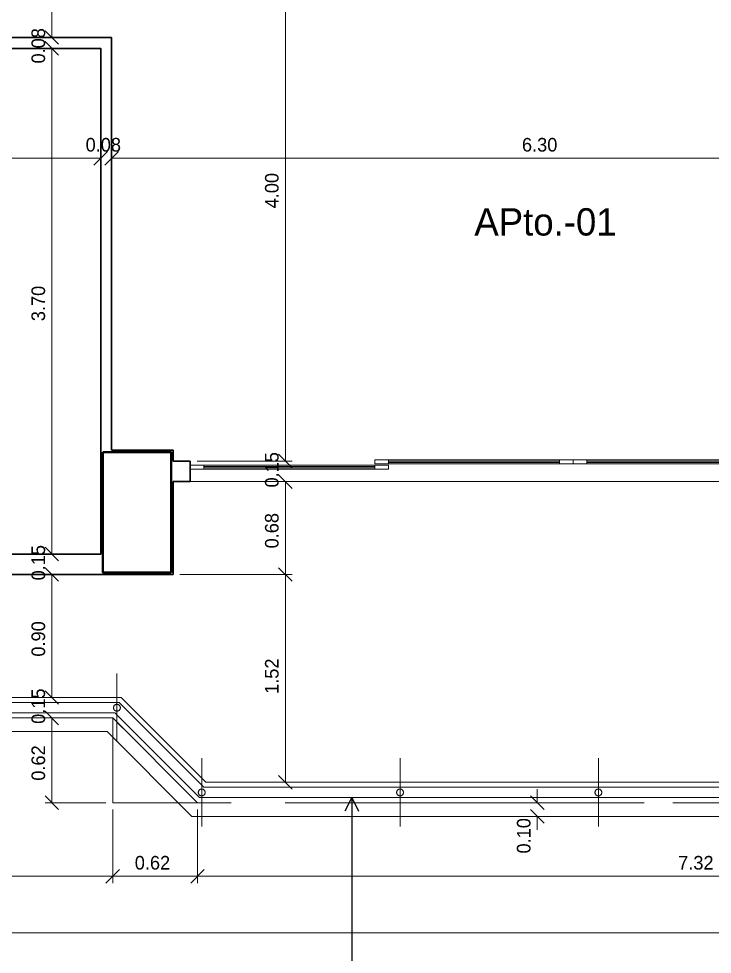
# Model space of a CAD drawing. Header units: metres. Extents: x 2.9 to 62.3, y 8 to 50.1.
# Drawn here: x 20.46 to 25.54, y 11.8 to 18.65 of the extents above; entities that cross this region are included whole.
import ezdxf
from ezdxf.enums import TextEntityAlignment as Align

# ---------------------------------------------------------------- set-up
doc = ezdxf.new("R2010")
doc.units = ezdxf.units.M
doc.header["$MEASUREMENT"] = 0
for name, pattern in [('DGN Style 2', [1.009767, 0.60586, -0.403907]), ('DGN Style 3', [1.413674, 1.009767, -0.403907]), ('DGN Style 4', [1.616637, 0.807814, -0.403907, 0.00101, -0.403907])]:
    doc.linetypes.add(name, pattern=pattern)
doc.layers.get('Defpoints').update_dxf_attribs({"lineweight": 0})
for name, color, linetype, lineweight in [('CORNIJAS_VAR NA PLANTA PTIPO 1', 7, 'Continuous', 0), ('Cotas', 13, 'Continuous', 0), ('Level 1', 7, 'Continuous', 0), ('Level 12', 7, 'Continuous', 0), ('Level 14', 7, 'Continuous', 0), ('Level 24-1', 7, 'Continuous', 0), ('Level 45', 7, 'Continuous', 0), ('Level 50', 7, 'Continuous', 0), ('Level 62-1', 7, 'Continuous', 0), ('Level 7', 7, 'Continuous', 0)]:
    doc.layers.add(name, color=color, linetype=linetype, lineweight=lineweight)
doc.styles.add('Style-INTL_ENGINEERING', font='INTL_ENGINEERING.shx')
doc.dimstyles.get("Standard").update_dxf_attribs({"dimtxt": 0.18, "dimasz": 0.18, "dimexe": 0.18, "dimexo": 0.0625, "dimgap": 0.09, "dimtad": 0, "dimtih": 1, "dimtoh": 1, "dimdec": 4, "dimzin": 1, "dimdsep": 46, "dimtxsty": 'Standard', "dimcen": 0, "dimadec": 0, "dimazin": 0, "dimtfac": 1, "dimtdec": 4, "dimtofl": 0, "dimtmove": 0, "dimatfit": 3, "dimfxl": 0, "dimtolj": 1, "dimtzin": 1, "dimarcsym": 0})

# ---------------------------------------------------------------- blocks, each defined once
blk = doc.blocks.new('PM320')
at = {"layer": 'Level 14', "color": 7, "linetype": 'Continuous', "lineweight": 13, "flags": 128}
for points in [[(1.35, 0.01), (1.45, 0.01), (1.45, -0.0201), (1.35, -0.02)], [(1.45, 0.01), (2.7, 0.01), (2.7, 0), (1.45, -0.0001)], [(2.7, 0.01), (2.8, 0.01), (2.8, -0.02), (2.7, -0.02)], [(2.9, 0.0099), (2.8, 0.01), (2.8, -0.02), (2.9, -0.0201)], [(4.15, 0.01), (2.9, 0.01), (2.9, -0.0001), (4.15, -0.0001)], [(4.25, 0.01), (4.15, 0.01), (4.15, -0.02), (4.25, -0.02)], [(0.0999, -0.06), (0, -0.06), (-0.0001, -0.03), (0.1, -0.03)], [(0.1, -0.03), (1.35, -0.03), (1.35, -0.04), (0.0999, -0.04)], [(1.35, -0.05), (0.0999, -0.05), (0.0999, -0.06), (1.35, -0.06)], [(1.35, -0.06), (1.45, -0.06), (1.45, -0.03), (1.35, -0.03)], [(1.4505, -0.01), (2.7, -0.01), (2.7, -0.02), (1.4506, -0.02)], [(4.1495, -0.01), (2.9, -0.01), (2.9, -0.0201), (4.1495, -0.02)], [(4.25, -0.06), (4.15, -0.06), (4.15, -0.03), (4.25, -0.03)], [(5.5, -0.0301), (4.25, -0.0301), (4.25, -0.04), (5.5, -0.0401)], [(4.25, -0.05), (5.5, -0.0501), (5.5, -0.0601), (4.25, -0.06)], [(5.5, -0.0601), (5.6, -0.0601), (5.6, -0.0301), (5.5, -0.0301)]]:
    blk.add_lwpolyline(points, close=True, dxfattribs=at)
at = {"layer": 'Level 7', "color": 7, "linetype": 'Continuous', "lineweight": 30}
for p, q in [((0, 0), (0, -0.15)), ((5.6, 0.0001), (5.6, -0.1499))]:
    blk.add_line(p, q, dxfattribs=at)
blk = doc.blocks.new('*U108')
at = {"layer": 'Level 1', "color": 3, "linetype": 'DGN Style 4', "lineweight": 0}
blk.add_line((0, 0.25), (0, -0.25), dxfattribs=at)
at = {"layer": 'Level 50', "color": 190, "linetype": 'DGN Style 2', "lineweight": 0}
blk.add_circle((0, 0), 0.025, dxfattribs=at)
blk = doc.blocks.new('*U109')
at = {"layer": 'Level 1', "color": 3, "linetype": 'DGN Style 4', "lineweight": 0}
blk.add_line((0, 0.25), (0, -0.25), dxfattribs=at)
at = {"layer": 'Level 50', "color": 190, "linetype": 'DGN Style 2', "lineweight": 0}
blk.add_circle((0, 0), 0.025, dxfattribs=at)
blk = doc.blocks.new('*U117')
at = {"layer": 'Level 1', "color": 3, "linetype": 'DGN Style 4', "lineweight": 0}
blk.add_line((0, 0.25), (0, -0.25), dxfattribs=at)
at = {"layer": 'Level 50', "color": 190, "linetype": 'DGN Style 2', "lineweight": 0}
blk.add_circle((0, 0), 0.025, dxfattribs=at)
blk = doc.blocks.new('*U118')
at = {"layer": 'Level 1', "color": 3, "linetype": 'DGN Style 4', "lineweight": 0}
blk.add_line((0, 0.25), (0, -0.25), dxfattribs=at)
at = {"layer": 'Level 50', "color": 190, "linetype": 'DGN Style 2', "lineweight": 0}
blk.add_circle((0, 0), 0.025, dxfattribs=at)
blk = doc.blocks.new('*U78')
at = {"layer": 'CORNIJAS_VAR NA PLANTA PTIPO 1', "color": 7, "linetype": 'Continuous', "lineweight": 13}
for p, q in [((-9.2853, -4.12), (-12.3653, -4.12)), ((-8.6653, -4.74), (-9.2853, -4.12)), ((-1.4743, -4.74), (-8.6653, -4.74))]:
    blk.add_line(p, q, dxfattribs=at)
at = {"layer": 'CORNIJAS_VAR NA PLANTA PTIPO 1', "color": 7, "linetype": 'DGN Style 3', "lineweight": 13}
for p, q in [((-9.3474, -4.27), (-12.3653, -4.27)), ((-8.7274, -4.89), (-9.3474, -4.27)), ((-1.4122, -4.89), (-8.7274, -4.89))]:
    blk.add_line(p, q, dxfattribs=at)
at = {"layer": 'Level 50', "color": 190, "linetype": 'Continuous', "lineweight": 13}
for p, q in [((-9.3008, -4.1575), (-12.3653, -4.1575)), ((-8.6808, -4.7775), (-9.3008, -4.1575)), ((-9.3319, -4.2325), (-12.3653, -4.2325)), ((-8.7119, -4.8525), (-9.3319, -4.2325)), ((-1.4588, -4.7775), (-8.6808, -4.7775)), ((-1.4277, -4.8525), (-8.7119, -4.8525))]:
    blk.add_line(p, q, dxfattribs=at)
at = {"layer": 'Level 62-1', "color": 7, "linetype": 'Continuous', "lineweight": 13}
for p, q in [((-9.3889, -4.37), (-12.3653, -4.37)), ((-8.7689, -4.99), (-9.3889, -4.37)), ((-1.3708, -4.99), (-8.7689, -4.99))]:
    blk.add_line(p, q, dxfattribs=at)
at = {"layer": 'Level 50', "color": 190, "linetype": 'DGN Style 2', "lineweight": 0}
for name, p in [('*U108', (-9.3164, -4.195)), ('*U109', (-8.6964, -4.815)), ('*U117', (-7.2458, -4.815)), ('*U118', (-5.7951, -4.815))]:
    blk.add_blockref(name, p, dxfattribs=at)
blk = doc.blocks.new('_Oblique')
at = {"color": 0, "linetype": 'ByBlock', "lineweight": -2}
blk.add_line((0.5, 0.5), (-0.5, -0.5), dxfattribs=at)
blk = doc.blocks.new('*D391')
at = {"layer": 'Cotas', "color": 2, "linetype": 'Continuous', "lineweight": 0}
for p, q in [((21.0646, 18.3795), (21.0646, 17.5752)), ((18.0646, 17.6795), (18.0646, 17.5752)), ((18.0646, 17.6247), (21.0646, 17.6247))]:
    blk.add_line(p, q, dxfattribs=at)
at = {"layer": 'Defpoints'}
for p in [(21.0646, 18.429), (18.0646, 17.729), (19.5646, 17.6247), (21.0646, 17.6247)]:
    blk.add_point(p, dxfattribs=at)
at = {"layer": 'Cotas', "color": 2, "linetype": 'Continuous', "lineweight": 0, "xscale": 0.0995, "yscale": 0.0995, "zscale": 0.0995, "rotation": 180}
blk.add_blockref('_Oblique', (18.0646, 17.6247), dxfattribs=at)
at = {"layer": 'Cotas', "color": 2, "linetype": 'Continuous', "lineweight": 0, "xscale": 0.0995, "yscale": 0.0995, "zscale": 0.0995}
blk.add_blockref('_Oblique', (21.0646, 17.6247), dxfattribs=at)
at = {"layer": 'Cotas', "color": 2, "linetype": 'Continuous', "lineweight": 0, "style": 'Style-INTL_ENGINEERING'}
blk.add_text('3.00', height=0.0995, dxfattribs=at).set_placement((19.4141, 17.724), align=Align.MIDDLE_LEFT)
blk = doc.blocks.new('*D392')
at = {"layer": 'Cotas', "color": 2, "linetype": 'Continuous', "lineweight": 0}
for p, q in [((21.1446, 18.4595), (21.1446, 17.5752)), ((21.0646, 18.3795), (21.0646, 17.5752)), ((20.9651, 17.6247), (21.0646, 17.6247)), ((21.2441, 17.6247), (21.1446, 17.6247))]:
    blk.add_line(p, q, dxfattribs=at)
at = {"layer": 'Defpoints'}
for p in [(21.1446, 18.509), (21.0646, 18.429), (21.1046, 17.6247), (21.1446, 17.6247)]:
    blk.add_point(p, dxfattribs=at)
at = {"layer": 'Cotas', "color": 2, "linetype": 'Continuous', "lineweight": 0, "xscale": 0.0995, "yscale": 0.0995, "zscale": 0.0995}
blk.add_blockref('_Oblique', (21.0646, 17.6247), dxfattribs=at)
at = {"layer": 'Cotas', "color": 2, "linetype": 'Continuous', "lineweight": 0, "xscale": 0.0995, "yscale": 0.0995, "zscale": 0.0995, "rotation": 180}
blk.add_blockref('_Oblique', (21.1446, 17.6247), dxfattribs=at)
at = {"layer": 'Cotas', "color": 2, "linetype": 'Continuous', "lineweight": 0, "style": 'Style-INTL_ENGINEERING'}
blk.add_text('0.08', height=0.0995, dxfattribs=at).set_placement((20.9541, 17.724), align=Align.MIDDLE_LEFT)
blk = doc.blocks.new('*D393')
at = {"layer": 'Cotas', "color": 2, "linetype": 'Continuous', "lineweight": 0}
for p, q in [((27.4446, 18.5095), (27.4446, 17.5752)), ((21.1446, 18.4595), (21.1446, 17.5752)), ((21.1446, 17.6247), (27.4446, 17.6247))]:
    blk.add_line(p, q, dxfattribs=at)
at = {"layer": 'Defpoints'}
for p in [(27.4446, 18.559), (21.1446, 18.509), (24.2946, 17.6247), (27.4446, 17.6247)]:
    blk.add_point(p, dxfattribs=at)
at = {"layer": 'Cotas', "color": 2, "linetype": 'Continuous', "lineweight": 0, "xscale": 0.0995, "yscale": 0.0995, "zscale": 0.0995, "rotation": 180}
blk.add_blockref('_Oblique', (21.1446, 17.6247), dxfattribs=at)
at = {"layer": 'Cotas', "color": 2, "linetype": 'Continuous', "lineweight": 0, "xscale": 0.0995, "yscale": 0.0995, "zscale": 0.0995}
blk.add_blockref('_Oblique', (27.4446, 17.6247), dxfattribs=at)
at = {"layer": 'Cotas', "color": 2, "linetype": 'Continuous', "lineweight": 0, "style": 'Style-INTL_ENGINEERING'}
blk.add_text('6.30', height=0.0995, dxfattribs=at).set_placement((24.1457, 17.724), align=Align.MIDDLE_LEFT)
blk = doc.blocks.new('*D436')
at = {"layer": 'Cotas', "color": 2, "linetype": 'Continuous', "lineweight": 0}
for p, q in [((21.7724, 12.8595), (21.7724, 12.3211)), ((29.0877, 12.8595), (29.0877, 12.3211)), ((29.0877, 12.3706), (21.7724, 12.3706))]:
    blk.add_line(p, q, dxfattribs=at)
at = {"layer": 'Defpoints'}
for p in [(21.7724, 12.909), (29.0877, 12.909), (21.7724, 12.3706), (25.43, 12.3706)]:
    blk.add_point(p, dxfattribs=at)
at = {"layer": 'Cotas', "color": 2, "linetype": 'Continuous', "lineweight": 0, "xscale": 0.0995, "yscale": 0.0995, "zscale": 0.0995, "rotation": 180}
blk.add_blockref('_Oblique', (21.7724, 12.3706), dxfattribs=at)
at = {"layer": 'Cotas', "color": 2, "linetype": 'Continuous', "lineweight": 0, "xscale": 0.0995, "yscale": 0.0995, "zscale": 0.0995}
blk.add_blockref('_Oblique', (29.0877, 12.3706), dxfattribs=at)
at = {"layer": 'Cotas', "color": 2, "linetype": 'Continuous', "lineweight": 0, "style": 'Style-INTL_ENGINEERING'}
blk.add_text('7.32', height=0.0995, dxfattribs=at).set_placement((25.2883, 12.4698), align=Align.MIDDLE_LEFT)
blk = doc.blocks.new('*D437')
at = {"layer": 'Cotas', "color": 2, "linetype": 'Continuous', "lineweight": 0}
for p, q in [((21.1524, 12.8595), (21.1524, 12.3211)), ((21.7724, 12.8595), (21.7724, 12.3211)), ((21.7724, 12.3706), (21.1524, 12.3706))]:
    blk.add_line(p, q, dxfattribs=at)
at = {"layer": 'Defpoints'}
for p in [(21.1524, 12.909), (21.7724, 12.909), (21.1524, 12.3706), (21.4624, 12.3706)]:
    blk.add_point(p, dxfattribs=at)
at = {"layer": 'Cotas', "color": 2, "linetype": 'Continuous', "lineweight": 0, "xscale": 0.0995, "yscale": 0.0995, "zscale": 0.0995, "rotation": 180}
blk.add_blockref('_Oblique', (21.1524, 12.3706), dxfattribs=at)
at = {"layer": 'Cotas', "color": 2, "linetype": 'Continuous', "lineweight": 0, "xscale": 0.0995, "yscale": 0.0995, "zscale": 0.0995}
blk.add_blockref('_Oblique', (21.7724, 12.3706), dxfattribs=at)
at = {"layer": 'Cotas', "color": 2, "linetype": 'Continuous', "lineweight": 0, "style": 'Style-INTL_ENGINEERING'}
blk.add_text('0.62', height=0.0995, dxfattribs=at).set_placement((21.3136, 12.4698), align=Align.MIDDLE_LEFT)
blk = doc.blocks.new('*D438')
at = {"layer": 'Cotas', "color": 2, "linetype": 'Continuous', "lineweight": 0}
for p, q in [((18.1346, 12.8595), (18.1346, 12.3211)), ((21.1524, 12.8595), (21.1524, 12.3211)), ((21.1524, 12.3706), (18.1346, 12.3706))]:
    blk.add_line(p, q, dxfattribs=at)
at = {"layer": 'Defpoints'}
for p in [(18.1346, 12.909), (21.1524, 12.909), (18.1346, 12.3706), (19.6435, 12.3706)]:
    blk.add_point(p, dxfattribs=at)
at = {"layer": 'Cotas', "color": 2, "linetype": 'Continuous', "lineweight": 0, "xscale": 0.0995, "yscale": 0.0995, "zscale": 0.0995, "rotation": 180}
blk.add_blockref('_Oblique', (18.1346, 12.3706), dxfattribs=at)
at = {"layer": 'Cotas', "color": 2, "linetype": 'Continuous', "lineweight": 0, "xscale": 0.0995, "yscale": 0.0995, "zscale": 0.0995}
blk.add_blockref('_Oblique', (21.1524, 12.3706), dxfattribs=at)
at = {"layer": 'Cotas', "color": 2, "linetype": 'Continuous', "lineweight": 0, "style": 'Style-INTL_ENGINEERING'}
blk.add_text('3.02', height=0.0995, dxfattribs=at).set_placement((19.4974, 12.4698), align=Align.MIDDLE_LEFT)
blk = doc.blocks.new('*D247')
at = {"layer": 'Cotas', "color": 2, "linetype": 'Continuous', "lineweight": 0}
for p, q in [((10.3745, 12.8595), (10.3745, 11.9063)), ((50.6246, 12.8595), (50.6246, 11.9063)), ((50.6246, 11.9558), (10.3745, 11.9558))]:
    blk.add_line(p, q, dxfattribs=at)
at = {"layer": 'Defpoints'}
for p in [(10.3745, 12.909), (50.6246, 12.909), (10.3745, 11.9558), (30.4996, 11.9558)]:
    blk.add_point(p, dxfattribs=at)
at = {"layer": 'Cotas', "color": 2, "linetype": 'Continuous', "lineweight": 0, "xscale": 0.0995, "yscale": 0.0995, "zscale": 0.0995, "rotation": 180}
blk.add_blockref('_Oblique', (10.3745, 11.9558), dxfattribs=at)
at = {"layer": 'Cotas', "color": 2, "linetype": 'Continuous', "lineweight": 0, "xscale": 0.0995, "yscale": 0.0995, "zscale": 0.0995}
blk.add_blockref('_Oblique', (50.6246, 11.9558), dxfattribs=at)
at = {"layer": 'Cotas', "color": 2, "linetype": 'Continuous', "lineweight": 0, "style": 'Style-INTL_ENGINEERING'}
blk.add_text('40.25', height=0.0995, dxfattribs=at).set_placement((30.3088, 12.0551), align=Align.MIDDLE_LEFT)
blk = doc.blocks.new('*D450')
at = {"layer": 'Cotas', "color": 2, "linetype": 'Continuous', "lineweight": 0}
for p, q in [((21.1151, 19.409), (20.6576, 19.409)), ((20.7071, 19.409), (20.7071, 18.509)), ((21.0951, 18.509), (20.6576, 18.509))]:
    blk.add_line(p, q, dxfattribs=at)
at = {"layer": 'Defpoints'}
for p in [(21.1645, 19.409), (20.7071, 18.959), (20.7071, 18.509), (21.1446, 18.509)]:
    blk.add_point(p, dxfattribs=at)
at = {"layer": 'Cotas', "color": 2, "linetype": 'Continuous', "lineweight": 0, "xscale": 0.0995, "yscale": 0.0995, "zscale": 0.0995}
for p, rotation in [((20.7071, 19.409), 90), ((20.7071, 18.509), 270)]:
    blk.add_blockref('_Oblique', p, dxfattribs=dict(at, rotation=rotation))
at = {"layer": 'Cotas', "color": 2, "linetype": 'Continuous', "lineweight": 0, "style": 'Style-INTL_ENGINEERING'}
blk.add_text('0.90', height=0.0995, rotation=90, dxfattribs=at).set_placement((20.6079, 18.8082), align=Align.MIDDLE_LEFT)
blk = doc.blocks.new('*D451')
at = {"layer": 'Cotas', "color": 2, "linetype": 'Continuous', "lineweight": 0}
for p, q in [((20.7071, 18.6085), (20.7071, 18.509)), ((21.0951, 18.509), (20.6576, 18.509)), ((21.015, 18.429), (20.6576, 18.429)), ((20.7071, 18.3295), (20.7071, 18.429))]:
    blk.add_line(p, q, dxfattribs=at)
at = {"layer": 'Defpoints'}
for p in [(21.1446, 18.509), (20.7071, 18.469), (20.7071, 18.429), (21.0646, 18.429)]:
    blk.add_point(p, dxfattribs=at)
at = {"layer": 'Cotas', "color": 2, "linetype": 'Continuous', "lineweight": 0, "xscale": 0.0995, "yscale": 0.0995, "zscale": 0.0995}
for p, rotation in [((20.7071, 18.509), 270), ((20.7071, 18.429), 90)]:
    blk.add_blockref('_Oblique', p, dxfattribs=dict(at, rotation=rotation))
at = {"layer": 'Cotas', "color": 2, "linetype": 'Continuous', "lineweight": 0, "style": 'Style-INTL_ENGINEERING'}
blk.add_text('0.08', height=0.0995, rotation=90, dxfattribs=at).set_placement((20.6079, 18.3186), align=Align.MIDDLE_LEFT)
blk = doc.blocks.new('*D452')
at = {"layer": 'Cotas', "color": 2, "linetype": 'Continuous', "lineweight": 0}
for p, q in [((21.015, 18.429), (20.6576, 18.429)), ((20.7071, 18.429), (20.7071, 14.7288)), ((21.015, 14.7288), (20.6576, 14.7288))]:
    blk.add_line(p, q, dxfattribs=at)
at = {"layer": 'Defpoints'}
for p in [(21.0646, 18.429), (20.7071, 16.5789), (20.7071, 14.7288), (21.0646, 14.7288)]:
    blk.add_point(p, dxfattribs=at)
at = {"layer": 'Cotas', "color": 2, "linetype": 'Continuous', "lineweight": 0, "xscale": 0.0995, "yscale": 0.0995, "zscale": 0.0995}
for p, rotation in [((20.7071, 18.429), 90), ((20.7071, 14.7288), 270)]:
    blk.add_blockref('_Oblique', p, dxfattribs=dict(at, rotation=rotation))
at = {"layer": 'Cotas', "color": 2, "linetype": 'Continuous', "lineweight": 0, "style": 'Style-INTL_ENGINEERING'}
blk.add_text('3.70', height=0.0995, rotation=90, dxfattribs=at).set_placement((20.6079, 16.4328), align=Align.MIDDLE_LEFT)
blk = doc.blocks.new('*D453')
at = {"layer": 'Cotas', "color": 2, "linetype": 'Continuous', "lineweight": 0}
for p, q in [((20.7071, 14.8283), (20.7071, 14.7288)), ((21.015, 14.7288), (20.6576, 14.7288)), ((20.93, 14.579), (20.6576, 14.579)), ((20.7071, 14.4795), (20.7071, 14.579))]:
    blk.add_line(p, q, dxfattribs=at)
at = {"layer": 'Defpoints'}
for p in [(21.0646, 14.7288), (20.7071, 14.6539), (20.7071, 14.579), (20.9795, 14.579)]:
    blk.add_point(p, dxfattribs=at)
at = {"layer": 'Cotas', "color": 2, "linetype": 'Continuous', "lineweight": 0, "xscale": 0.0995, "yscale": 0.0995, "zscale": 0.0995}
for p, rotation in [((20.7071, 14.7288), 270), ((20.7071, 14.579), 90)]:
    blk.add_blockref('_Oblique', p, dxfattribs=dict(at, rotation=rotation))
at = {"layer": 'Cotas', "color": 2, "linetype": 'Continuous', "lineweight": 0, "style": 'Style-INTL_ENGINEERING'}
blk.add_text('0.15', height=0.0995, rotation=90, dxfattribs=at).set_placement((20.6079, 14.5359), align=Align.MIDDLE_LEFT)
blk = doc.blocks.new('*D454')
at = {"layer": 'Cotas', "color": 2, "linetype": 'Continuous', "lineweight": 0}
for p, q in [((20.93, 14.579), (20.6576, 14.579)), ((20.7071, 14.579), (20.7071, 13.679)), ((21.165, 13.679), (20.6576, 13.679))]:
    blk.add_line(p, q, dxfattribs=at)
at = {"layer": 'Defpoints'}
for p in [(20.9795, 14.579), (20.7071, 14.129), (20.7071, 13.679), (21.2145, 13.679)]:
    blk.add_point(p, dxfattribs=at)
at = {"layer": 'Cotas', "color": 2, "linetype": 'Continuous', "lineweight": 0, "xscale": 0.0995, "yscale": 0.0995, "zscale": 0.0995}
for p, rotation in [((20.7071, 14.579), 90), ((20.7071, 13.679), 270)]:
    blk.add_blockref('_Oblique', p, dxfattribs=dict(at, rotation=rotation))
at = {"layer": 'Cotas', "color": 2, "linetype": 'Continuous', "lineweight": 0, "style": 'Style-INTL_ENGINEERING'}
blk.add_text('0.90', height=0.0995, rotation=90, dxfattribs=at).set_placement((20.6079, 13.9782), align=Align.MIDDLE_LEFT)
blk = doc.blocks.new('*D455')
at = {"layer": 'Cotas', "color": 2, "linetype": 'Continuous', "lineweight": 0}
for p, q in [((20.7071, 13.7785), (20.7071, 13.679)), ((21.165, 13.679), (20.6576, 13.679)), ((21.1029, 13.529), (20.6576, 13.529)), ((20.7071, 13.4295), (20.7071, 13.529))]:
    blk.add_line(p, q, dxfattribs=at)
at = {"layer": 'Defpoints'}
for p in [(21.2145, 13.679), (20.7071, 13.604), (20.7071, 13.529), (21.1524, 13.529)]:
    blk.add_point(p, dxfattribs=at)
at = {"layer": 'Cotas', "color": 2, "linetype": 'Continuous', "lineweight": 0, "xscale": 0.0995, "yscale": 0.0995, "zscale": 0.0995}
for p, rotation in [((20.7071, 13.679), 270), ((20.7071, 13.529), 90)]:
    blk.add_blockref('_Oblique', p, dxfattribs=dict(at, rotation=rotation))
at = {"layer": 'Cotas', "color": 2, "linetype": 'Continuous', "lineweight": 0, "style": 'Style-INTL_ENGINEERING'}
blk.add_text('0.15', height=0.0995, rotation=90, dxfattribs=at).set_placement((20.6079, 13.486), align=Align.MIDDLE_LEFT)
blk = doc.blocks.new('*D456')
at = {"layer": 'Cotas', "color": 2, "linetype": 'Continuous', "lineweight": 0}
for p, q in [((21.1029, 13.529), (20.6576, 13.529)), ((20.7071, 13.529), (20.7071, 12.909)), ((21.1029, 12.909), (20.6576, 12.909))]:
    blk.add_line(p, q, dxfattribs=at)
at = {"layer": 'Defpoints'}
for p in [(21.1524, 13.529), (20.7071, 13.219), (20.7071, 12.909), (21.1524, 12.909)]:
    blk.add_point(p, dxfattribs=at)
at = {"layer": 'Cotas', "color": 2, "linetype": 'Continuous', "lineweight": 0, "xscale": 0.0995, "yscale": 0.0995, "zscale": 0.0995}
for p, rotation in [((20.7071, 13.529), 90), ((20.7071, 12.909), 270)]:
    blk.add_blockref('_Oblique', p, dxfattribs=dict(at, rotation=rotation))
at = {"layer": 'Cotas', "color": 2, "linetype": 'Continuous', "lineweight": 0, "style": 'Style-INTL_ENGINEERING'}
blk.add_text('0.62', height=0.0995, rotation=90, dxfattribs=at).set_placement((20.6079, 13.0702), align=Align.MIDDLE_LEFT)
blk = doc.blocks.new('*D496')
at = {"layer": 'Cotas', "color": 2, "linetype": 'Continuous', "lineweight": 0}
for p, q in [((21.7691, 15.259), (22.4646, 15.259)), ((22.4151, 14.579), (22.4151, 15.259)), ((21.644, 14.579), (22.4646, 14.579))]:
    blk.add_line(p, q, dxfattribs=at)
at = {"layer": 'Defpoints'}
for p in [(21.7196, 15.259), (22.4151, 15.259), (22.4151, 14.919), (21.5945, 14.579)]:
    blk.add_point(p, dxfattribs=at)
at = {"layer": 'Cotas', "color": 2, "linetype": 'Continuous', "lineweight": 0, "xscale": 0.0995, "yscale": 0.0995, "zscale": 0.0995}
for p, rotation in [((22.4151, 15.259), 90), ((22.4151, 14.579), 270)]:
    blk.add_blockref('_Oblique', p, dxfattribs=dict(at, rotation=rotation))
at = {"layer": 'Cotas', "color": 2, "linetype": 'Continuous', "lineweight": 0, "style": 'Style-INTL_ENGINEERING'}
blk.add_text('0.68', height=0.0995, rotation=90, dxfattribs=at).set_placement((22.3159, 14.7702), align=Align.MIDDLE_LEFT)
blk = doc.blocks.new('*D497')
at = {"layer": 'Cotas', "color": 2, "linetype": 'Continuous', "lineweight": 0}
for p, q in [((22.4151, 15.5083), (22.4151, 15.4088)), ((21.7691, 15.4088), (22.4646, 15.4088)), ((21.7691, 15.259), (22.4646, 15.259)), ((22.4151, 15.1595), (22.4151, 15.259))]:
    blk.add_line(p, q, dxfattribs=at)
at = {"layer": 'Defpoints'}
for p in [(21.7196, 15.4088), (22.4151, 15.4088), (22.4151, 15.3339), (21.7196, 15.259)]:
    blk.add_point(p, dxfattribs=at)
at = {"layer": 'Cotas', "color": 2, "linetype": 'Continuous', "lineweight": 0, "xscale": 0.0995, "yscale": 0.0995, "zscale": 0.0995}
for p, rotation in [((22.4151, 15.4088), 270), ((22.4151, 15.259), 90)]:
    blk.add_blockref('_Oblique', p, dxfattribs=dict(at, rotation=rotation))
at = {"layer": 'Cotas', "color": 2, "linetype": 'Continuous', "lineweight": 0, "style": 'Style-INTL_ENGINEERING'}
blk.add_text('0.15', height=0.0995, rotation=90, dxfattribs=at).set_placement((22.3159, 15.2159), align=Align.MIDDLE_LEFT)
blk = doc.blocks.new('*D498')
at = {"layer": 'Cotas', "color": 2, "linetype": 'Continuous', "lineweight": 0}
for p, q in [((22.54, 19.409), (22.3656, 19.409)), ((22.4151, 15.4088), (22.4151, 19.409)), ((21.7691, 15.4088), (22.4646, 15.4088))]:
    blk.add_line(p, q, dxfattribs=at)
at = {"layer": 'Defpoints'}
for p in [(22.4151, 19.409), (22.5895, 19.409), (22.4151, 17.4089), (21.7196, 15.4088)]:
    blk.add_point(p, dxfattribs=at)
at = {"layer": 'Cotas', "color": 2, "linetype": 'Continuous', "lineweight": 0, "xscale": 0.0995, "yscale": 0.0995, "zscale": 0.0995}
for p, rotation in [((22.4151, 19.409), 90), ((22.4151, 15.4088), 270)]:
    blk.add_blockref('_Oblique', p, dxfattribs=dict(at, rotation=rotation))
at = {"layer": 'Cotas', "color": 2, "linetype": 'Continuous', "lineweight": 0, "style": 'Style-INTL_ENGINEERING'}
blk.add_text('4.00', height=0.0995, rotation=90, dxfattribs=at).set_placement((22.3159, 17.2585), align=Align.MIDDLE_LEFT)
blk = doc.blocks.new('*D260')
at = {"layer": 'Cotas', "color": 2, "linetype": 'Continuous', "lineweight": 0}
for p, q in [((21.644, 14.579), (22.4646, 14.579)), ((22.4151, 13.059), (22.4151, 14.579)), ((21.884, 13.059), (22.4646, 13.059))]:
    blk.add_line(p, q, dxfattribs=at)
at = {"layer": 'Defpoints'}
for p in [(21.5945, 14.579), (22.4151, 14.579), (22.4151, 13.819), (21.8345, 13.059)]:
    blk.add_point(p, dxfattribs=at)
at = {"layer": 'Cotas', "color": 2, "linetype": 'Continuous', "lineweight": 0, "xscale": 0.0995, "yscale": 0.0995, "zscale": 0.0995}
for p, rotation in [((22.4151, 14.579), 90), ((22.4151, 13.059), 270)]:
    blk.add_blockref('_Oblique', p, dxfattribs=dict(at, rotation=rotation))
at = {"layer": 'Cotas', "color": 2, "linetype": 'Continuous', "lineweight": 0, "style": 'Style-INTL_ENGINEERING'}
blk.add_text('1.52', height=0.0995, rotation=90, dxfattribs=at).set_placement((22.3159, 13.7053), align=Align.MIDDLE_LEFT)
blk = doc.blocks.new('TerminatorOpen')
at = {"color": 0, "linetype": 'ByBlock', "lineweight": -2}
for q in [(-1, 0.5), (-1, 0), (-1, -0.5)]:
    blk.add_line((0, 0), q, dxfattribs=at)
blk = doc.blocks.new('*D293')
at = {"layer": 'Cotas', "color": 2, "linetype": 'Continuous', "lineweight": 0}
for p, q in [((24.2577, 13.0085), (24.2577, 12.909)), ((24.1447, 12.909), (24.3072, 12.909)), ((24.2363, 12.809), (24.3072, 12.809)), ((24.2577, 12.7095), (24.2577, 12.809))]:
    blk.add_line(p, q, dxfattribs=at)
at = {"layer": 'Defpoints'}
for p in [(24.0952, 12.909), (24.1868, 12.809), (24.2577, 12.809), (24.2577, 12.6597)]:
    blk.add_point(p, dxfattribs=at)
at = {"layer": 'Cotas', "color": 2, "linetype": 'Continuous', "lineweight": 0, "xscale": 0.0995, "yscale": 0.0995, "zscale": 0.0995}
for p, rotation in [((24.2577, 12.909), 270), ((24.2577, 12.809), 90)]:
    blk.add_blockref('_Oblique', p, dxfattribs=dict(at, rotation=rotation))
at = {"layer": 'Cotas', "color": 2, "linetype": 'Continuous', "lineweight": 0, "style": 'Style-INTL_ENGINEERING'}
blk.add_text('0.10', height=0.0995, rotation=90, dxfattribs=at).set_placement((24.1585, 12.5373), align=Align.MIDDLE_LEFT)

msp = doc.modelspace()

# ---------------------------------------------------------------- linework, layer by layer
at = {"layer": 'CORNIJAS_VAR NA PLANTA PTIPO 1', "color": 7, "linetype": 'Continuous', "lineweight": 30}
for p, q in [((18.8646, 18.509), (21.1445, 18.509)), ((21.1445, 15.4896), (21.1445, 18.509)), ((21.7196, 15.4088), (21.5945, 15.4088)), ((21.7196, 15.259), (21.5945, 15.259)), ((20.3646, 14.579), (21.5945, 14.579))]:
    msp.add_line(p, q, dxfattribs=at)
at = {"layer": 'CORNIJAS_VAR NA PLANTA PTIPO 1', "color": 7, "linetype": 'Continuous', "lineweight": 0}
msp.add_line((21.7196, 15.259), (27.3195, 15.259), dxfattribs=at)
at = {"layer": 'CORNIJAS_VAR NA PLANTA PTIPO 1', "color": 7, "linetype": 'Continuous', "lineweight": 30, "flags": 128}
for points in [[(18.8646, 18.429), (21.0646, 18.429), (21.0646, 14.7288), (20.3745, 14.7288)], [(21.1445, 15.4896), (21.5945, 15.4896), (21.5945, 15.4088)], [(21.5945, 15.259), (21.5945, 14.579)]]:
    msp.add_lwpolyline(points, dxfattribs=at)
at = {"layer": 'Cotas', "color": 2, "linetype": 'Continuous', "lineweight": 0}
for p in [(21.1524, 13.529), (21.7724, 12.909)]:
    msp.add_line(p, (21.1524, 12.909), dxfattribs=at)
at = {"layer": 'Level 24-1', "color": 7, "linetype": 'DGN Style 2', "lineweight": 0, "flags": 128}
msp.add_lwpolyline([(33.7253, 21.9391), (38.0346, 21.939), (38.0346, 22.689), (46.8646, 22.689), (46.8646, 21.289), (50.6245, 21.289), (50.6245, 14.579), (49.9246, 14.579), (49.9246, 14.079), (49.3745, 13.529), (39.8467, 13.529), (39.2267, 12.909), (31.9114, 12.909), (31.6938, 13.1263), (29.3053, 13.1263), (29.0877, 12.909), (21.7724, 12.909), (21.1524, 13.529), (11.6245, 13.529), (11.0746, 14.079), (11.0746, 14.579), (10.3745, 14.579), (10.3745, 21.289), (14.1346, 21.289), (14.1346, 22.689), (22.9645, 22.689), (22.9645, 21.939), (27.2738, 21.939), (27.2738, 26.7246), (33.7241, 26.7246), (33.7253, 21.9391)], dxfattribs=at)
at = {"layer": 'Level 45', "color": 21, "linetype": 'Continuous', "lineweight": 40, "flags": 128}
msp.add_lwpolyline([(21.0795, 15.4746), (21.5795, 15.4746), (21.5795, 14.5946), (21.0795, 14.5946)], close=True, dxfattribs=at)

# ---------------------------------------------------------------- block references
at = {"layer": 'Level 62-1', "color": 7, "linetype": 'Continuous', "lineweight": 13}
msp.add_blockref('*U78', (30.4998, 17.7991), dxfattribs=at)
at = {"layer": 'Level 7', "color": 7, "linetype": 'Continuous', "lineweight": 13, "xscale": 0.9999953434767954, "yscale": 0.9999953434767954, "rotation": 0.0008004178802408002}
msp.add_blockref('PM320', (21.7196, 15.4089), dxfattribs=at)

# ---------------------------------------------------------------- texts
at = {"layer": 'Defpoints', "color": 2, "linetype": 'Continuous', "lineweight": 30, "insert": (24.3178, 17.1581), "char_height": 0.2, "attachment_point": 5, "line_spacing_factor": 1.200006, "style": 'Style-INTL_ENGINEERING'}
msp.add_mtext('APto.-01\\P', dxfattribs=at)

# ---------------------------------------------------------------- dimensions: what is measured, and where the dimension line sits
at = {"layer": 'Cotas', "color": 2, "linetype": 'Continuous', "lineweight": 0}
for base, p1, p2, angle, picture, middle in [((20.7071, 18.509), (21.1645, 19.409), (21.1445, 18.509), 270, '*D450', (20.7071, 18.959)), ((22.4151, 19.409), (21.7196, 15.4088), (22.5895, 19.409), 90, '*D498', (22.4151, 17.4089)), ((20.7071, 14.7288), (21.0646, 18.429), (21.0646, 14.7288), 270, '*D452', (20.7071, 16.5789)), ((22.4151, 15.259), (21.5945, 14.579), (21.7196, 15.259), 90, '*D496', (22.4151, 14.919)), ((20.7071, 13.679), (20.9795, 14.579), (21.2145, 13.679), 270, '*D454', (20.7071, 14.129)), ((22.4151, 14.579), (21.8345, 13.059), (21.5945, 14.579), 90, '*D260', (22.4151, 13.819)), ((20.7071, 12.909), (21.1524, 13.529), (21.1524, 12.909), 270, '*D456', (20.7071, 13.219)), ((10.3745, 11.9558), (50.6245, 12.909), (10.3745, 12.909), 180, '*D247', (30.4996, 11.9558)), ((18.1346, 12.3706), (21.1524, 12.909), (18.1346, 12.909), 180, '*D438', (19.6435, 12.3706)), ((21.1524, 12.3706), (21.7724, 12.909), (21.1524, 12.909), 180, '*D437', (21.4624, 12.3706)), ((21.7724, 12.3706), (29.0877, 12.909), (21.7724, 12.909), 180, '*D436', (25.43, 12.3706))]:
    dim = msp.add_linear_dim(base=base, p1=p1, p2=p2, angle=angle, dimstyle='Standard', override={"dimtxt": 0.0995, "dimasz": 0.0995, "dimexe": 0.0495, "dimexo": 0.0495, "dimgap": 0.0495, "dimtad": 1, "dimtih": 0, "dimtoh": 0, "dimdec": 2, "dimzin": 3, "dimtxsty": 'Style-INTL_ENGINEERING', "dimblk": 'Oblique', "dimclre": 2, "dimtdec": 2, "dimatfit": 1, "dimtolj": 0, "dimtzin": 3, "dimlwe": 0}, dxfattribs=at)
    dim.commit()
    dim.dimension.update_dxf_attribs({"geometry": picture, "text_midpoint": middle})
for base, p1, p2, angle, override, picture, middle in [((20.7071, 18.429), (21.1445, 18.509), (21.0646, 18.429), 270, {"dimtxt": 0.0995, "dimasz": 0.0995, "dimexe": 0.0495, "dimexo": 0.0495, "dimgap": 0.0495, "dimtad": 1, "dimtih": 0, "dimtoh": 0, "dimdec": 2, "dimzin": 3, "dimtxsty": 'Style-INTL_ENGINEERING', "dimblk": 'Oblique', "dimclre": 2, "dimtdec": 2, "dimatfit": 1, "dimtolj": 0, "dimtzin": 3, "dimlwe": 0}, '*D451', (20.7071, 18.469)), ((22.4151, 15.4088), (21.7196, 15.259), (21.7196, 15.4088), 90, {"dimtxt": 0.0995, "dimasz": 0.0995, "dimexe": 0.0495, "dimexo": 0.0495, "dimgap": 0.0495, "dimtad": 1, "dimtih": 0, "dimtoh": 0, "dimdec": 2, "dimzin": 3, "dimtxsty": 'Style-INTL_ENGINEERING', "dimblk": 'Oblique', "dimclre": 2, "dimtdec": 2, "dimatfit": 1, "dimtolj": 0, "dimtzin": 3, "dimlwe": 0}, '*D497', (22.4151, 15.3339)), ((20.7071, 14.579), (21.0646, 14.7288), (20.9795, 14.579), 270, {"dimtxt": 0.0995, "dimasz": 0.0995, "dimexe": 0.0495, "dimexo": 0.0495, "dimgap": 0.0495, "dimtad": 1, "dimtih": 0, "dimtoh": 0, "dimdec": 2, "dimzin": 3, "dimtxsty": 'Style-INTL_ENGINEERING', "dimblk": 'Oblique', "dimclre": 2, "dimtdec": 2, "dimatfit": 1, "dimtolj": 0, "dimtzin": 3, "dimlwe": 0}, '*D453', (20.7071, 14.6539)), ((20.7071, 13.529), (21.2145, 13.679), (21.1524, 13.529), 270, {"dimtxt": 0.0995, "dimasz": 0.0995, "dimexe": 0.0495, "dimexo": 0.0495, "dimgap": 0.0495, "dimtad": 1, "dimtih": 0, "dimtoh": 0, "dimdec": 2, "dimzin": 3, "dimtxsty": 'Style-INTL_ENGINEERING', "dimblk": 'Oblique', "dimclre": 2, "dimtdec": 2, "dimatfit": 1, "dimtolj": 0, "dimtzin": 3, "dimlwe": 0}, '*D455', (20.7071, 13.604)), ((24.2577, 12.809), (24.0952, 12.909), (24.1868, 12.809), 270, {"dimtxt": 0.0995, "dimasz": 0.0995, "dimexe": 0.0495, "dimexo": 0.0495, "dimgap": 0.0495, "dimtad": 1, "dimtih": 0, "dimtoh": 0, "dimdec": 2, "dimzin": 3, "dimtxsty": 'Style-INTL_ENGINEERING', "dimblk": 'Oblique', "dimclre": 2, "dimtdec": 2, "dimatfit": 1, "dimfrac": 2, "dimtolj": 0, "dimtzin": 3, "dimlwe": 0}, '*D293', (24.2577, 12.6597))]:
    dim = msp.add_linear_dim(base=base, p1=p1, p2=p2, angle=angle, dimstyle='Standard', override=override, dxfattribs=at)
    dim.commit()
    dim.dimension.update_dxf_attribs({"geometry": picture, "text_midpoint": middle, "dimtype": 160})
for base, p1, p2, picture, middle in [((27.4446, 17.6247), (21.1445, 18.509), (27.4446, 18.559), '*D393', (24.2946, 17.6247)), ((21.0646, 17.6247), (18.0646, 17.729), (21.0646, 18.429), '*D391', (19.5646, 17.6247))]:
    dim = msp.add_linear_dim(base=base, p1=p1, p2=p2, dimstyle='Standard', override={"dimtxt": 0.0995, "dimasz": 0.0995, "dimexe": 0.0495, "dimexo": 0.0495, "dimgap": 0.0495, "dimtad": 1, "dimtih": 0, "dimtoh": 0, "dimdec": 2, "dimzin": 3, "dimtxsty": 'Style-INTL_ENGINEERING', "dimblk": 'Oblique', "dimclre": 2, "dimtdec": 2, "dimatfit": 1, "dimtolj": 0, "dimtzin": 3, "dimlwe": 0}, dxfattribs=at)
    dim.commit()
    dim.dimension.update_dxf_attribs({"geometry": picture, "text_midpoint": middle})
dim = msp.add_linear_dim(base=(21.1445, 17.6247), p1=(21.0646, 18.429), p2=(21.1445, 18.509), dimstyle='Standard', override={"dimtxt": 0.0995, "dimasz": 0.0995, "dimexe": 0.0495, "dimexo": 0.0495, "dimgap": 0.0495, "dimtad": 1, "dimtih": 0, "dimtoh": 0, "dimdec": 2, "dimzin": 3, "dimtxsty": 'Style-INTL_ENGINEERING', "dimblk": 'Oblique', "dimclre": 2, "dimtdec": 2, "dimatfit": 1, "dimtolj": 0, "dimtzin": 3, "dimlwe": 0}, dxfattribs=at)
dim.commit()
dim.dimension.update_dxf_attribs({"geometry": '*D392', "text_midpoint": (21.1046, 17.6247), "dimtype": 160})

# ---------------------------------------------------------------- leaders
at = {"layer": 'Level 12', "color": 2, "linetype": 'Continuous', "lineweight": 13}
msp.add_leader([(22.9005, 12.9465), (22.9005, 11.465)], dimstyle='Standard', override={"dimtxt": 0.0995, "dimasz": 0.0995, "dimgap": 0, "dimtad": 1, "dimtxsty": 'Style-INTL_ENGINEERING', "dimldrblk": 'TerminatorOpen'}, dxfattribs=at)

doc.saveas('drawing.dxf')
